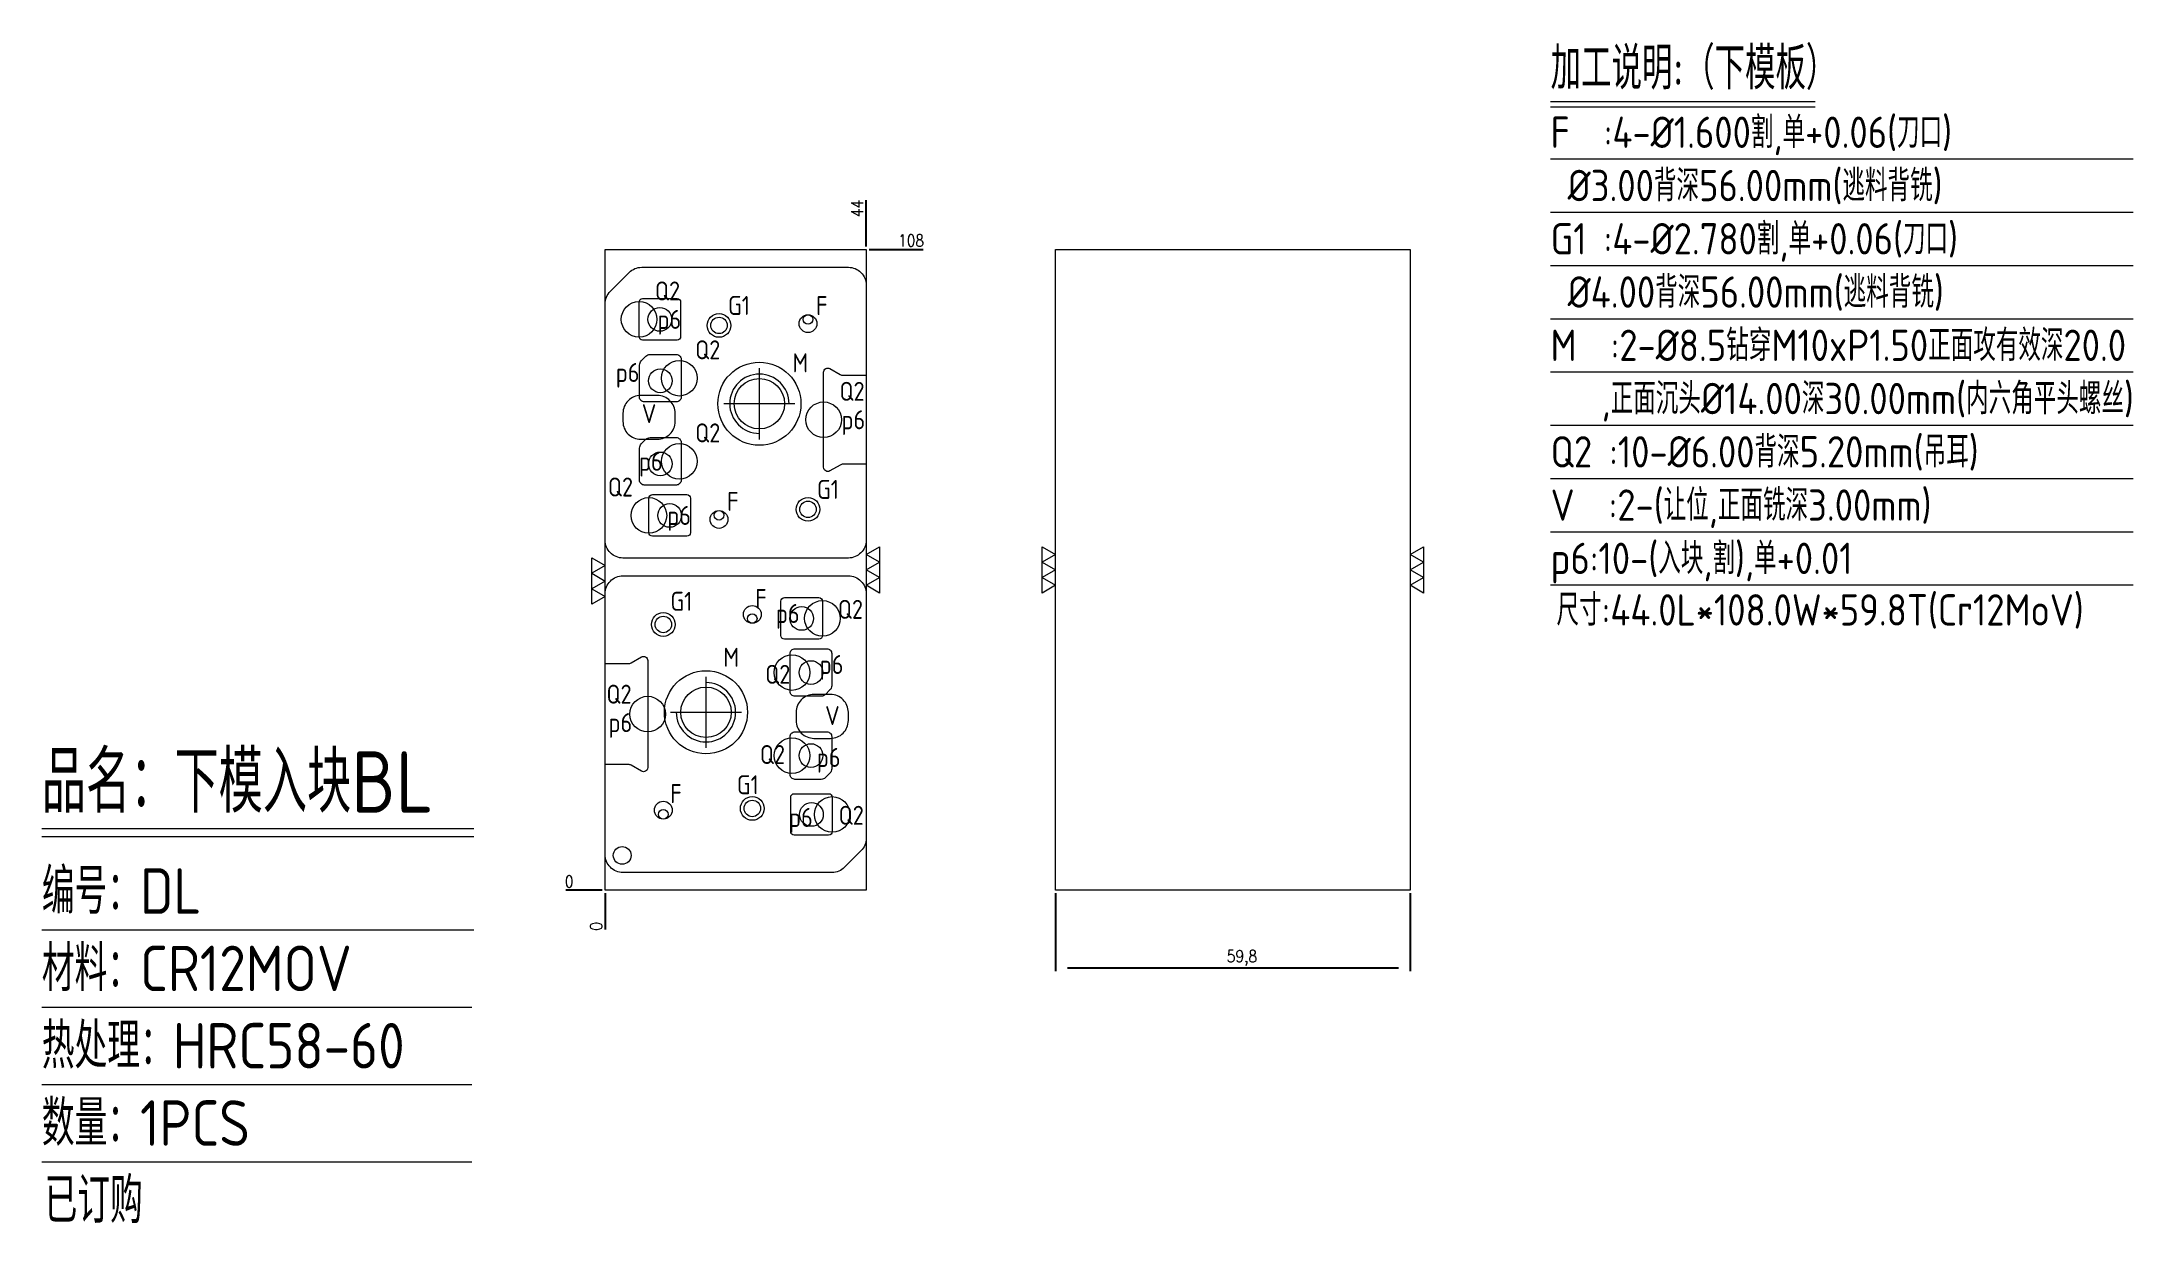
# Model space of a CAD drawing. Header units: millimetres. Extents: x 92123 to 92475, y -3019 to -2820.
import ezdxf
from ezdxf.enums import TextEntityAlignment as Align

# ---------------------------------------------------------------- set-up
doc = ezdxf.new("R2010")
doc.units = ezdxf.units.MM
for name, pattern in [('$TD_AUDIT_GENERATED_(575F8F)', [0]), ('CENTER', [0]), ('DASHED', [0]), ('HIDDEN', [0])]:
    doc.linetypes.add(name, pattern=pattern)
for name, color, linetype in [('DIE_P', 2, 'Continuous'), ('DIE_P_O', 1, '$TD_AUDIT_GENERATED_(575F8F)'), ('DIM', 4, 'Continuous'), ('PRESS', 3, 'Continuous'), ('TEXT', 4, 'Continuous')]:
    doc.layers.add(name, color=color, linetype=linetype)
doc.styles.add('gbenor', font='gbenor.shx', dxfattribs={"bigfont": 'gbcbig.shx'})
doc.styles.get("Standard").update_dxf_attribs({"font": 'txt.shx', "width": 0.85, "bigfont": 'ctxt.shx'})
doc.dimstyles.new('T-2-WX', dxfattribs={"dimtxt": 2, "dimasz": 2, "dimexe": 0.5, "dimexo": 0.5, "dimgap": 0.5, "dimtad": 1, "dimtxsty": 'Standard', "dimblk": 'OPEN30', "dimcen": 0, "dimazin": 3, "dimtfac": 1, "dimtmove": 0, "dimatfit": 3, "dimldrblk": 'OPEN30', "dimlwd": -1, "dimlwe": -1})

# ---------------------------------------------------------------- blocks, each defined once
blk = doc.blocks.new('*D7579')
at = {"layer": 'Defpoints', "color": 0}
for p in [(92261.89, -2854.58), (92266.89, -2854.58), (92217.89, -2962.58)]:
    blk.add_point(p, dxfattribs=at)
at = {"layer": 'DIM', "color": 0}
blk.add_line((92262.39, -2854.58), (92271.52, -2854.58), dxfattribs=at)
at = {"layer": 'DIM', "color": 0, "lineweight": 5, "insert": (92269.46, -2853.08), "char_height": 2, "attachment_point": 5}
blk.add_mtext('108', dxfattribs=at)
blk = doc.blocks.new('_Open30')
blk = doc.blocks.new('*D7580')
at = {"layer": 'Defpoints', "color": 0}
for p in [(92212.89, -2962.58), (92217.89, -2962.58), (92217.89, -2962.58)]:
    blk.add_point(p, dxfattribs=at)
at = {"layer": 'DIM', "color": 0}
blk.add_line((92217.39, -2962.58), (92211.26, -2962.58), dxfattribs=at)
at = {"layer": 'DIM', "color": 0, "lineweight": 5, "insert": (92211.83, -2961.08), "char_height": 2, "attachment_point": 5}
blk.add_mtext('0', dxfattribs=at)
blk = doc.blocks.new('*D7581')
at = {"layer": 'Defpoints', "color": 0}
for p in [(92217.89, -2962.58), (92217.89, -2962.58), (92217.89, -2967.58)]:
    blk.add_point(p, dxfattribs=at)
at = {"layer": 'DIM', "color": 0}
blk.add_line((92217.89, -2963.08), (92217.89, -2969.21), dxfattribs=at)
at = {"layer": 'DIM', "color": 0, "lineweight": 5, "insert": (92216.39, -2968.65), "char_height": 2, "attachment_point": 5, "rotation": 90}
blk.add_mtext('0', dxfattribs=at)
blk = doc.blocks.new('*D7582')
at = {"layer": 'Defpoints', "color": 0}
for p in [(92261.89, -2849.58), (92261.89, -2854.58), (92217.89, -2962.58)]:
    blk.add_point(p, dxfattribs=at)
at = {"layer": 'DIM', "color": 0}
blk.add_line((92261.89, -2854.08), (92261.89, -2846.25), dxfattribs=at)
at = {"layer": 'DIM', "color": 0, "lineweight": 5, "insert": (92260.39, -2847.66), "char_height": 2, "attachment_point": 5, "rotation": 90}
blk.add_mtext('44', dxfattribs=at)
blk = doc.blocks.new('*D7583')
at = {"layer": 'Defpoints', "color": 0}
for p in [(92293.8, -2962.58), (92353.6, -2962.58), (92293.8, -2975.68)]:
    blk.add_point(p, dxfattribs=at)
at = {"layer": 'DIM', "color": 0}
for p, q in [((92293.8, -2963.08), (92293.8, -2976.18)), ((92353.6, -2963.08), (92353.6, -2976.18)), ((92351.6, -2975.68), (92295.8, -2975.68))]:
    blk.add_line(p, q, dxfattribs=at)
at = {"layer": 'DIM', "color": 0, "lineweight": 5, "insert": (92325.23, -2973.99), "char_height": 2, "attachment_point": 5}
blk.add_mtext('59,8', dxfattribs=at)

msp = doc.modelspace()

# ---------------------------------------------------------------- linework, layer by layer
at = {"layer": 'DIE_P', "linetype": 'CENTER', "lineweight": 5}
for p, q in [((92243.894, -2886.579), (92243.894, -2874.579)), ((92249.894, -2880.579), (92237.894, -2880.579)), ((92234.894, -2926.579), (92234.894, -2938.579)), ((92228.894, -2932.579), (92240.894, -2932.579))]:
    msp.add_line(p, q, dxfattribs=at)
at = {"layer": 'DIE_P', "color": 1, "linetype": 'Continuous', "lineweight": 5}
for points in [[(92261.894, -2860.579), (92261.894, -2903.579, -0.4142136), (92258.894, -2906.579), (92220.894, -2906.579, -0.4142136), (92217.894, -2903.579), (92217.894, -2863.751, -0.1989124), (92218.773, -2861.629), (92221.945, -2858.458, -0.1989124), (92224.066, -2857.579), (92258.894, -2857.579, -0.4142136)], [(92230.619, -2863.462), (92230.619, -2869.262, -0.4142136), (92230.019, -2869.862), (92224.219, -2869.862, -0.4142136), (92223.619, -2869.262), (92223.619, -2863.462, -0.4142136), (92224.219, -2862.862), (92230.019, -2862.862, -0.4142136)], [(92230.699, -2873.079), (92230.699, -2879.479, -0.4142136), (92229.899, -2880.279), (92224.499, -2880.279, -0.4142136), (92223.699, -2879.479), (92223.699, -2874.052, -0.1989124), (92223.992, -2873.345), (92224.765, -2872.572, -0.1989124), (92225.472, -2872.279), (92229.899, -2872.279, -0.4142136)], [(92261.894, -2875.776), (92261.894, -2890.776), (92257.987, -2890.776, 0.1316525), (92257.487, -2890.909), (92255.769, -2891.901, -0.5773503), (92254.719, -2891.295), (92254.719, -2875.256, -0.5773503), (92255.769, -2874.65), (92257.487, -2875.642, 0.1316525), (92257.987, -2875.776)], [(92230.699, -2887.079), (92230.699, -2893.479, -0.4142136), (92229.899, -2894.279), (92224.499, -2894.279, -0.4142136), (92223.699, -2893.479), (92223.699, -2888.052, -0.1989124), (92223.992, -2887.345), (92224.765, -2886.572, -0.1989124), (92225.472, -2886.279), (92229.899, -2886.279, -0.4142136)], [(92232.269, -2896.502), (92232.269, -2902.302, -0.4142136), (92231.669, -2902.902), (92225.869, -2902.902, -0.4142136), (92225.269, -2902.302), (92225.269, -2896.502, -0.4142136), (92225.869, -2895.902), (92231.669, -2895.902, -0.4142136)], [(92217.894, -2956.579), (92217.894, -2912.579, -0.4142136), (92220.894, -2909.579), (92258.894, -2909.579, -0.4142136), (92261.894, -2912.579), (92261.894, -2953.822, -0.1989124), (92261.016, -2955.943), (92258.258, -2958.701, -0.1989124), (92256.137, -2959.579), (92220.894, -2959.579, -0.4142136)], [(92247.519, -2919.656), (92247.519, -2913.856, -0.4142136), (92248.119, -2913.256), (92253.919, -2913.256, -0.4142136), (92254.519, -2913.856), (92254.519, -2919.656, -0.4142136), (92253.919, -2920.256), (92248.119, -2920.256, -0.4142136)], [(92249.089, -2929.079), (92249.089, -2922.679, -0.4142136), (92249.889, -2921.879), (92255.289, -2921.879, -0.4142136), (92256.089, -2922.679), (92256.089, -2928.106, -0.1989124), (92255.797, -2928.814), (92255.024, -2929.586, -0.1989124), (92254.317, -2929.879), (92249.889, -2929.879, -0.4142136)], [(92217.894, -2941.383), (92217.894, -2924.383), (92221.802, -2924.383, 0.1316525), (92222.302, -2924.249), (92224.019, -2923.257, -0.5773503), (92225.069, -2923.863), (92225.069, -2941.903, -0.5773503), (92224.019, -2942.509), (92222.302, -2941.517, 0.1316525), (92221.802, -2941.383)], [(92249.089, -2943.079), (92249.089, -2936.679, -0.4142136), (92249.889, -2935.879), (92255.289, -2935.879, -0.4142136), (92256.089, -2936.679), (92256.089, -2942.106, -0.1989124), (92255.797, -2942.814), (92255.024, -2943.586, -0.1989124), (92254.317, -2943.879), (92249.889, -2943.879, -0.4142136)], [(92249.169, -2952.696), (92249.169, -2946.896, -0.4142136), (92249.769, -2946.296), (92255.569, -2946.296, -0.4142136), (92256.169, -2946.896), (92256.169, -2952.696, -0.4142136), (92255.569, -2953.296), (92249.769, -2953.296, -0.4142136)]]:
    msp.add_lwpolyline(points, format="xyb", close=True, dxfattribs=at)
at = {"layer": 'DIE_P', "color": 94, "linetype": 'Continuous', "lineweight": 5}
for points in [[(92220.899, -2882.19), (92220.899, -2883.575, 0.4142136), (92223.899, -2886.575), (92226.705, -2886.575, 0.4142136), (92229.705, -2883.575), (92229.705, -2882.19, 0.4142136), (92226.705, -2879.19), (92223.899, -2879.19, 0.4142136)], [(92258.889, -2933.969), (92258.889, -2932.584, 0.4142136), (92255.889, -2929.584), (92253.084, -2929.584, 0.4142136), (92250.084, -2932.584), (92250.084, -2933.969, 0.4142136), (92253.084, -2936.969), (92255.889, -2936.969, 0.4142136)]]:
    msp.add_lwpolyline(points, format="xyb", close=True, dxfattribs=at)
at = {"layer": 'DIE_P', "color": 52, "linetype": 'DASHED', "lineweight": 5}
for centre in [(92223.619, -2866.362), (92230.399, -2876.279), (92254.719, -2883.276), (92230.399, -2890.279), (92225.269, -2899.402), (92254.519, -2916.756), (92249.389, -2925.879), (92225.069, -2932.883), (92249.389, -2939.879), (92256.169, -2949.796)]:
    msp.add_circle(centre, 3, dxfattribs=at)
at = {"layer": 'DIE_P', "color": 4, "linetype": 'HIDDEN', "lineweight": 5, "ltscale": 0.5}
for centre, radius in [((92237.089, -2867.379), 2), ((92252.089, -2867.079), 1.5), ((92252.089, -2898.379), 2), ((92237.089, -2900.079), 1.5), ((92242.7, -2916.079), 1.5), ((92227.699, -2917.779), 2), ((92242.699, -2948.779), 2), ((92227.7, -2949.079), 1.5), ((92220.773, -2956.701), 1.5)]:
    msp.add_circle(centre, radius, dxfattribs=at)
at = {"layer": 'DIE_P', "color": 1, "linetype": 'Continuous', "lineweight": 5}
for centre, radius in [((92252.089, -2866.379), 0.8), ((92237.089, -2867.379), 1.39), ((92252.089, -2898.379), 1.39), ((92237.089, -2899.379), 0.8), ((92227.699, -2917.779), 1.39), ((92242.699, -2916.779), 0.8), ((92227.699, -2949.779), 0.8), ((92242.699, -2948.779), 1.39)]:
    msp.add_circle(centre, radius, dxfattribs=at)
at = {"layer": 'DIE_P', "linetype": 'Continuous', "lineweight": 5}
for centre in [(92243.894, -2880.579), (92234.894, -2932.579)]:
    msp.add_circle(centre, 7, dxfattribs=at)
at = {"layer": 'DIE_P', "lineweight": 5}
for centre in [(92243.894, -2880.579), (92234.894, -2932.579)]:
    msp.add_circle(centre, 4.25, dxfattribs=at)
for centre, start, end in [((92243.894, -2880.579), 0, 270), ((92234.894, -2932.579), 180, 90)]:
    msp.add_arc(centre, 5, start, end, dxfattribs=at)
at = {"layer": 'DIE_P_O', "color": 3, "lineweight": 5}
for centre in [(92227.119, -2866.362), (92227.199, -2876.714), (92227.199, -2890.714), (92228.769, -2899.402), (92251.019, -2916.756), (92252.589, -2925.879), (92252.589, -2939.879), (92252.669, -2949.796)]:
    msp.add_circle(centre, 2, dxfattribs=at)
at = {"layer": 'DIM', "color": 4, "linetype": 'Continuous', "lineweight": 5}
for p, q in [((92122.952, -2952.17), (92195.738, -2952.17)), ((92122.952, -2953.511), (92195.738, -2953.511)), ((92122.952, -2969.225), (92195.738, -2969.225)), ((92122.952, -2982.256), (92195.422, -2982.256)), ((92122.952, -2995.287), (92195.422, -2995.287)), ((92122.952, -3008.318), (92195.422, -3008.318))]:
    msp.add_line(p, q, dxfattribs=at)
at = {"layer": 'PRESS', "color": 8, "linetype": 'HIDDEN', "lineweight": 5}
msp.add_lwpolyline([(92217.894, -2962.579), (92217.894, -2854.579), (92261.894, -2854.579), (92261.894, -2962.579)], close=True, dxfattribs=at)
at = {"layer": 'PRESS', "color": 2, "linetype": 'Continuous', "lineweight": 5}
msp.add_lwpolyline([(92293.803, -2854.579), (92353.603, -2854.579), (92353.603, -2962.579), (92293.803, -2962.579)], close=True, dxfattribs=at)
at = {"layer": 'PRESS', "color": 4, "lineweight": 5}
for points in [[(92215.644, -2906.561), (92217.894, -2907.86), (92215.644, -2909.159), (92217.894, -2910.458), (92215.644, -2911.757), (92217.894, -2913.056), (92215.644, -2914.355), (92215.644, -2906.561)], [(92264.144, -2912.476), (92261.894, -2911.177), (92264.144, -2909.878), (92261.894, -2908.579), (92264.144, -2907.28), (92261.894, -2905.981), (92264.144, -2904.682), (92264.144, -2912.476)], [(92291.553, -2904.682), (92293.803, -2905.981), (92291.553, -2907.28), (92293.803, -2908.579), (92291.553, -2909.878), (92293.803, -2911.177), (92291.553, -2912.476), (92291.553, -2904.682)], [(92355.853, -2912.476), (92353.603, -2911.177), (92355.853, -2909.878), (92353.603, -2908.579), (92355.853, -2907.28), (92353.603, -2905.981), (92355.853, -2904.682), (92355.853, -2912.476)]]:
    msp.add_lwpolyline(points, close=True, dxfattribs=at)
at = {"layer": 'TEXT', "color": 3, "lineweight": 5}
for p, q in [((92377.255, -2829.626), (92421.86, -2829.626)), ((92377.255, -2830.55), (92421.86, -2830.55))]:
    msp.add_line(p, q, dxfattribs=at)
at = {"layer": 'TEXT', "color": 3, "linetype": 'Continuous', "lineweight": 5}
for p, q in [((92377.255, -2839.315), (92475.444, -2839.315)), ((92377.255, -2848.291), (92475.444, -2848.291)), ((92377.255, -2857.267), (92475.444, -2857.267)), ((92377.255, -2866.243), (92475.444, -2866.243)), ((92377.255, -2875.219), (92475.444, -2875.219)), ((92377.255, -2884.195), (92475.444, -2884.195)), ((92377.255, -2893.171), (92475.444, -2893.171)), ((92377.255, -2902.147), (92475.444, -2902.147)), ((92377.255, -2911.123), (92475.444, -2911.123))]:
    msp.add_line(p, q, dxfattribs=at)

# ---------------------------------------------------------------- texts
at = {"layer": 'DIM', "color": 3, "linetype": 'Continuous', "lineweight": 5, "style": 'gbenor'}
for s, height, p in [('品名：下模入块BL', 10.3482, (92122.952, -2949.487)), ('编号：DL', 7.6654, (92122.952, -2966.542)), ('材料：CR12MOV', 7.6654, (92122.952, -2979.573)), ('热处理：HRC58-60', 7.66535, (92122.952, -2992.604)), ('数量：1PCS', 7.6654, (92122.952, -3005.635)), ('已订购', 7.6654, (92123.418, -3018.667))]:
    msp.add_text(s, height=height, dxfattribs=at).set_placement(p)
at = {"layer": 'TEXT', "color": 4, "lineweight": 5, "style": 'gbenor'}
for s, height, p in [('加工说明:（下模板）', 7.128, (92377.255, -2827.593)), (' %%C3.00背深56.00mm(逃料背铣)', 5.28, (92377.255, -2846.443)), (' %%C4.00背深56.00mm(逃料背铣)', 5.28, (92377.255, -2864.395)), ('M  :2-%%C8.5钻穿M10xP1.50正面攻有效深20.0', 5.28, (92377.255, -2873.371)), ('   ,正面沉头%%c14.00深30.00mm(内六角平头螺丝)', 5.28, (92377.255, -2882.347)), ('Q2 :10-%%C6.00背深5.20mm(吊耳)', 5.28, (92377.255, -2891.323)), ('V  :2-(让位,正面铣深3.00mm)', 5.28, (92377.255, -2900.299)), ('尺寸:44.0L*108.0W*59.8T(Cr12MoV)', 5.28, (92378.248, -2917.964))]:
    msp.add_text(s, height=height, dxfattribs=at).set_placement(p)
at = {"layer": 'TEXT', "color": 1, "lineweight": 5, "style": 'gbenor'}
for s, p in [('F  :4-%%C1.600割,单+0.06(刀口)', (92377.255, -2837.467)), ('G1 :4-%%C2.780割,单+0.06(刀口)', (92377.255, -2855.419)), ('p6:10-(入块,割),单+0.01', (92377.255, -2909.275))]:
    msp.add_text(s, height=5.28, dxfattribs=at).set_placement(p)
at = {"layer": 'TEXT', "color": 4, "lineweight": 5, "style": 'gbenor'}
for s, p in [('Q2', (92228.409, -2861.573)), ('p6', (92228.719, -2866.362)), ('G1', (92240.45, -2864.019)), ('F', (92254.418, -2864.05)), ('Q2', (92235.189, -2871.49)), ('M', (92250.796, -2873.678)), ('p6', (92221.685, -2875.307)), ('Q2', (92259.509, -2878.486)), ('V', (92225.302, -2882.246)), ('p6', (92259.731, -2883.276)), ('Q2', (92235.189, -2885.49)), ('p6', (92225.599, -2890.279)), ('Q2', (92220.48, -2894.613)), ('G1', (92255.45, -2895.019)), ('F', (92239.418, -2897.05)), ('p6', (92230.369, -2899.402)), ('G1', (92230.741, -2913.872)), ('F', (92244.152, -2913.416)), ('p6', (92248.669, -2915.925)), ('Q2', (92259.24, -2915.232)), ('M', (92239.151, -2923.303)), ('Q2', (92246.99, -2926.181)), ('p6', (92256.062, -2924.518)), ('Q2', (92220.235, -2929.525)), ('p6', (92220.457, -2934.314)), ('V', (92256.202, -2933.131)), ('Q2', (92246.095, -2939.699)), ('p6', (92255.567, -2940.181)), ('G1', (92241.946, -2944.79)), ('F', (92229.832, -2946.287)), ('p6', (92250.885, -2950.294)), ('Q2', (92259.372, -2949.938))]:
    msp.add_text(s, height=3.2, dxfattribs=at).set_placement(p, align=Align.MIDDLE_CENTER)

# ---------------------------------------------------------------- dimensions: what is measured, and where the dimension line sits
at = {"layer": 'DIM', "color": 4, "lineweight": 5}
for feature_location, offset, dtype, origin, picture, middle in [((92261.894, -2854.579), (0, 5), 1, (92217.894, -2962.579), '*D7582', (92260.394, -2847.663)), ((92261.894, -2854.579), (5, 0), 0, (92217.894, -2962.579), '*D7579', (92269.459, -2853.079)), ((92217.894461932, -2962.579213551), (-5, 0), 0, (92217.894461932, -2962.579213551), '*D7580', (92211.827795266, -2961.079213551)), ((92217.894461932, -2962.579213551), (0, -5), 1, (92217.894461932, -2962.579213551), '*D7581', (92216.394461932, -2968.645880217))]:
    dim = msp.add_ordinate_dim(feature_location=feature_location, offset=offset, dtype=dtype, origin=origin, dimstyle='T-2-WX', dxfattribs=at)
    dim.commit()
    dim.dimension.update_dxf_attribs({"geometry": picture, "text_midpoint": middle})
dim = msp.add_linear_dim(base=(92293.803, -2975.68), p1=(92353.603, -2962.579), p2=(92293.803, -2962.579), dimstyle='T-2-WX', dxfattribs=at)
dim.commit()
dim.dimension.update_dxf_attribs({"geometry": '*D7583', "text_midpoint": (92325.225, -2975.68), "dimtype": 160})

doc.saveas('drawing.dxf')
